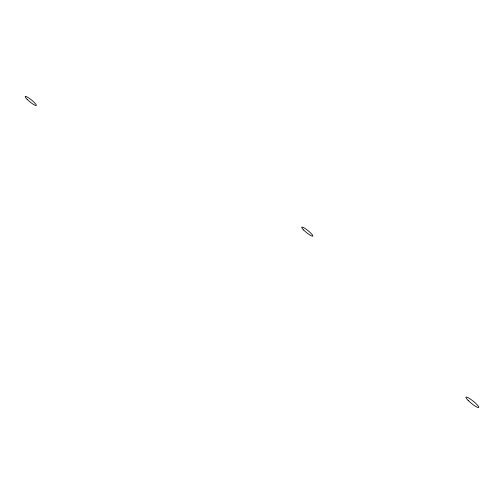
<?xml version="1.0" encoding="UTF-8"?>
<svg xmlns="http://www.w3.org/2000/svg" width="504" height="504" viewBox="0 0 504 504"><rect width="100%" height="100%" fill="white"/><g stroke="black" fill="none" stroke-linecap="round" stroke-linejoin="round"><path stroke-width="0.76" d="M303.679 230.038A7.1 1.222 39 0 0 312.776 236.149A7.1 1.222 39 0 0 305.43 228.728A7.1 1.222 39 0 0 303.679 230.038M27.153 99.376A7.1 1.222 39 0 0 36.25 105.487A7.1 1.222 39 0 0 28.904 98.066A7.1 1.222 39 0 0 27.153 99.376M468.216 400.497A8.215 1.417 39 0 0 478.706 407.516A8.215 1.417 39 0 0 470.156 398.916A8.215 1.417 39 0 0 468.216 400.497"/></g></svg>
